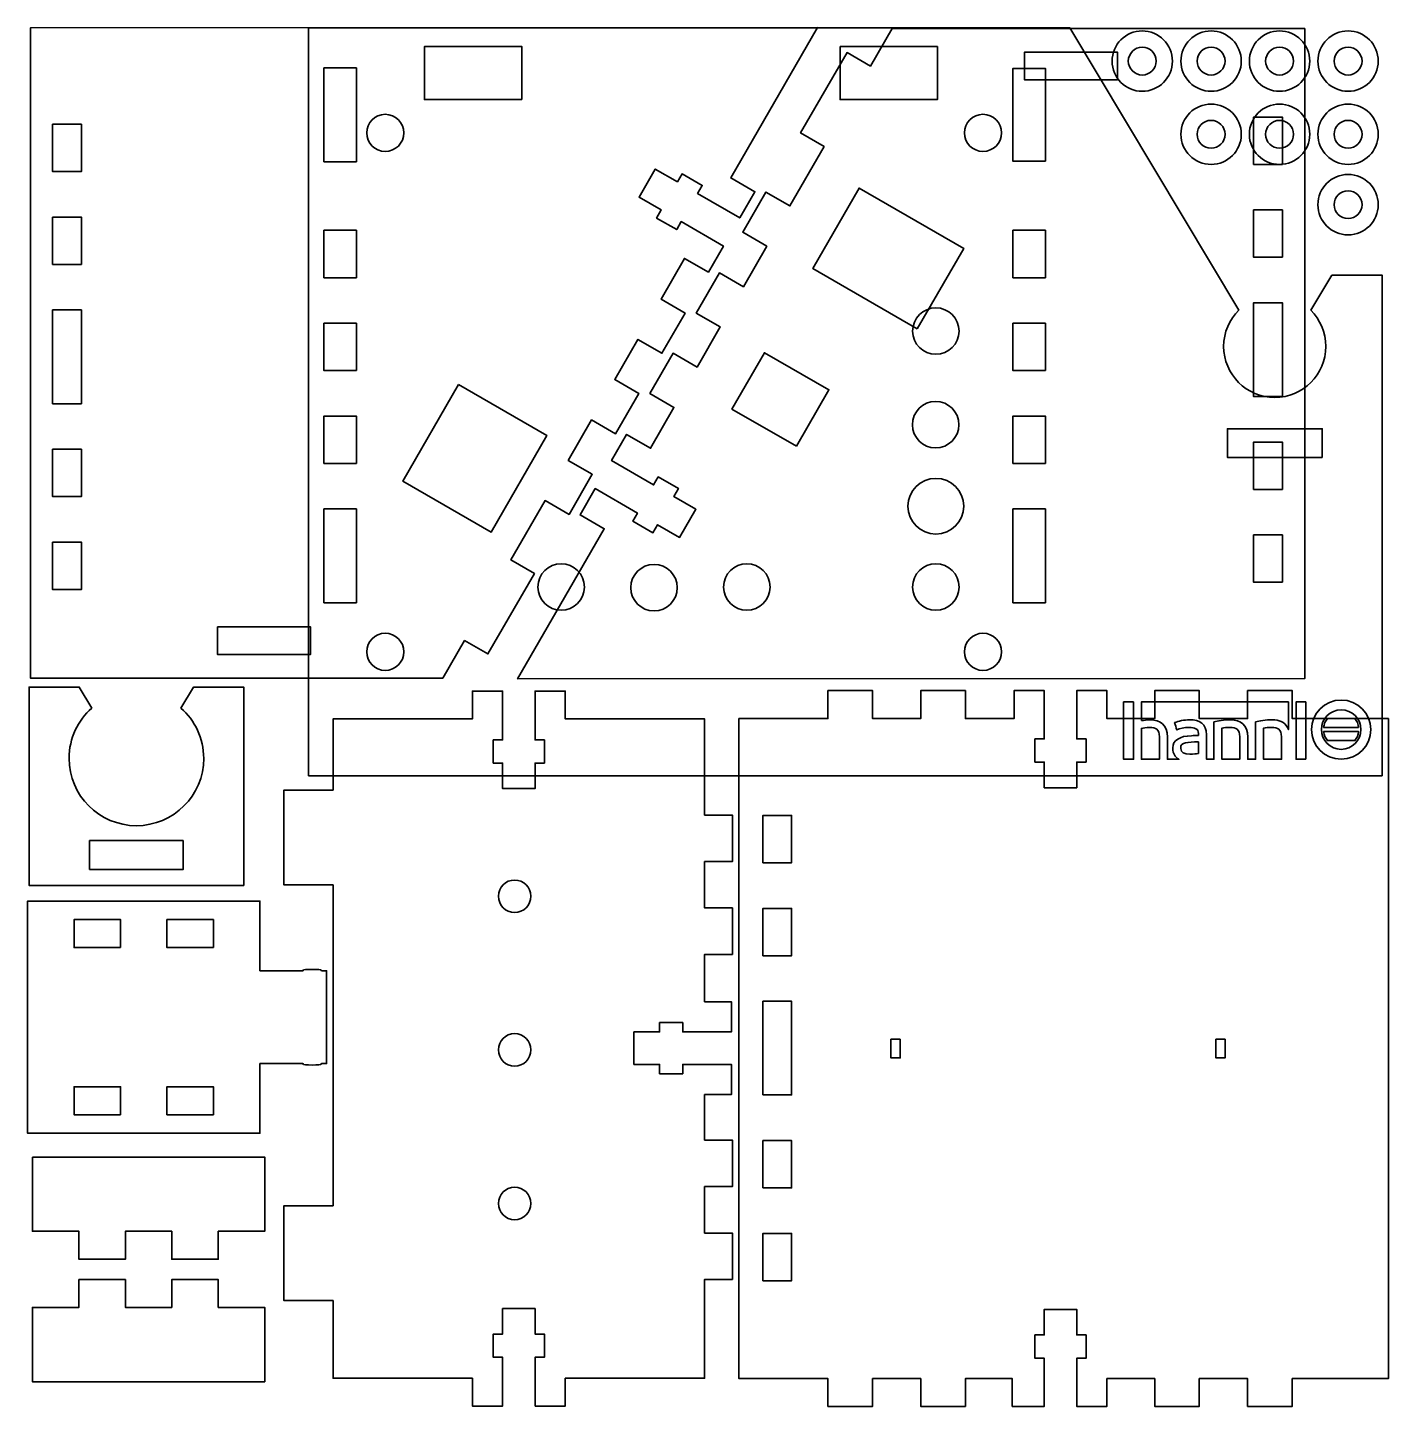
# Model space of a CAD drawing. Header units: inches. Extents: x 4 to 150, y -151 to -2.
import ezdxf

# ---------------------------------------------------------------- set-up
doc = ezdxf.new("R2010")
doc.units = ezdxf.units.IN
doc.header["$MEASUREMENT"] = 0
doc.layers.add('Ebene 1', color=7, linetype='Continuous')

# ---------------------------------------------------------------- blocks, each defined once
blk = doc.blocks.new('block 2')
at = {"layer": 'Ebene 1', "color": 250, "lineweight": 35}
for points in [[(123.04, -74.76), (121.97, -74.76), (121.97, -80.93), (123.04, -80.93), (123.04, -74.76)], [(141.58, -80.92), (140.54, -80.92), (140.54, -74.76), (141.58, -74.76), (141.58, -80.92)]]:
    blk.add_lwpolyline(points, dxfattribs=at)
for points, knots in [([(123.89, -76.77), (124.15, -76.73), (124.47, -76.68), (124.83, -76.68), (125.9, -76.68), (126.69, -77.21), (126.69, -78.56), (126.69, -78.56), (126.69, -80.93), (126.69, -80.93), (126.69, -80.93), (127.93, -80.93), (127.93, -80.93), (127.52, -80.7), (127.25, -80.32), (127.25, -79.76), (127.25, -79.76), (127.25, -79.69), (127.25, -79.69), (127.25, -78.87), (128.02, -78.43), (129.28, -78.39), (129.53, -78.38), (129.78, -78.37), (130.03, -78.36), (130.03, -78.36), (130.03, -78.15), (130.03, -78.15), (130.03, -77.65), (129.63, -77.5), (129.02, -77.5), (128.46, -77.5), (128, -77.63), (127.7, -77.76), (127.61, -77.5), (127.54, -77.24), (127.45, -76.98), (127.92, -76.81), (128.43, -76.68), (129.08, -76.68), (130.11, -76.68), (130.9, -77.09), (130.9, -78.28), (130.9, -78.28), (130.9, -80.93), (130.9, -80.93), (130.9, -80.93), (131.69, -80.93), (131.69, -80.93), (131.69, -80.93), (131.69, -76.91), (131.69, -76.91), (132.1, -76.78), (132.76, -76.68), (133.49, -76.68), (134.55, -76.68), (135.34, -77.21), (135.34, -78.56), (135.34, -78.56), (135.34, -80.93), (135.34, -80.93), (135.34, -80.93), (136.18, -80.93), (136.18, -80.93), (136.18, -80.93), (136.18, -76.91), (136.18, -76.91), (136.59, -76.78), (137.25, -76.68), (137.98, -76.68), (138.7, -76.68), (139.3, -76.92), (139.6, -77.5), (139.63, -77.54), (139.65, -77.59), (139.67, -77.63), (139.67, -77.63), (139.72, -77.74), (139.72, -77.74), (139.72, -77.74), (139.72, -74.76), (139.72, -74.76), (139.72, -74.76), (123.89, -74.76), (123.89, -74.76), (123.89, -74.76), (123.89, -76.77), (123.89, -76.77)], [0, 0, 0, 0, 1, 1, 1, 2, 2, 2, 3, 3, 3, 4, 4, 4, 5, 5, 5, 6, 6, 6, 7, 7, 7, 8, 8, 8, 9, 9, 9, 10, 10, 10, 11, 11, 11, 12, 12, 12, 13, 13, 13, 14, 14, 14, 15, 15, 15, 16, 16, 16, 17, 17, 17, 18, 18, 18, 19, 19, 19, 20, 20, 20, 21, 21, 21, 22, 22, 22, 23, 23, 23, 24, 24, 24, 25, 25, 25, 26, 26, 26, 27, 27, 27, 28, 28, 28, 29, 29, 29, 29]), ([(145.4, -74.55), (143.63, -74.55), (142.21, -75.97), (142.21, -77.73), (142.21, -79.49), (143.63, -80.92), (145.4, -80.92), (147.16, -80.92), (148.58, -79.49), (148.58, -77.73), (148.58, -75.97), (147.16, -74.55), (145.4, -74.55)], [0, 0, 0, 0, 1, 1, 1, 2, 2, 2, 3, 3, 3, 4, 4, 4, 4]), ([(145.4, -79.86), (144.22, -79.86), (143.27, -78.91), (143.27, -77.73), (143.27, -76.56), (144.22, -75.61), (145.4, -75.61), (146.57, -75.61), (147.52, -76.56), (147.52, -77.73), (147.52, -78.91), (146.57, -79.86), (145.4, -79.86)], [0, 0, 0, 0, 1, 1, 1, 2, 2, 2, 3, 3, 3, 4, 4, 4, 4]), ([(147.28, -77.51), (147.24, -77.14), (147.09, -76.81), (146.87, -76.53), (146.87, -76.53), (143.92, -76.53), (143.92, -76.53), (143.7, -76.81), (143.55, -77.14), (143.51, -77.51), (143.51, -77.51), (147.28, -77.51), (147.28, -77.51)], [0, 0, 0, 0, 1, 1, 1, 2, 2, 2, 3, 3, 3, 4, 4, 4, 4]), ([(143.51, -77.95), (143.55, -78.32), (143.7, -78.65), (143.92, -78.92), (143.92, -78.92), (146.87, -78.92), (146.87, -78.92), (147.09, -78.65), (147.24, -78.32), (147.28, -77.95), (147.28, -77.95), (143.51, -77.95), (143.51, -77.95)], [0, 0, 0, 0, 1, 1, 1, 2, 2, 2, 3, 3, 3, 4, 4, 4, 4]), ([(130.03, -80.29), (130.03, -80.29), (130.03, -79.06), (130.03, -79.06), (128.88, -79.07), (128.11, -79.11), (128.11, -79.69), (128.11, -79.69), (128.11, -79.76), (128.11, -79.76), (128.11, -80.2), (128.53, -80.37), (129.08, -80.37), (129.51, -80.37), (129.77, -80.35), (130.03, -80.29)], [0, 0, 0, 0, 1, 1, 1, 2, 2, 2, 3, 3, 3, 4, 4, 4, 5, 5, 5, 5])]:
    blk.add_open_spline(points, degree=3, knots=knots, dxfattribs=at)
blk = doc.blocks.new('block 3')
at = {"layer": 'Ebene 1', "color": 112, "lineweight": 35}
for points in [[(134.64, -5.75), (134.64, -7.55), (133.18, -9), (131.39, -9), (129.59, -9), (128.14, -7.55), (128.14, -5.75), (128.14, -3.96), (129.59, -2.5), (131.39, -2.5), (133.18, -2.5), (134.64, -3.96), (134.64, -5.75)], [(132.89, -5.75), (132.89, -6.58), (132.22, -7.25), (131.39, -7.25), (130.56, -7.25), (129.89, -6.58), (129.89, -5.75), (129.89, -4.93), (130.56, -4.25), (131.39, -4.25), (132.22, -4.25), (132.89, -4.93), (132.89, -5.75)]]:
    blk.add_open_spline(points, degree=3, knots=[0, 0, 0, 0, 1, 1, 1, 2, 2, 2, 3, 3, 3, 4, 4, 4, 4], dxfattribs=at)
blk = doc.blocks.new('block 4')
at = {"layer": 'Ebene 1', "color": 112, "lineweight": 35}
for points in [[(142.01, -5.75), (142.01, -7.55), (140.55, -9), (138.76, -9), (136.96, -9), (135.51, -7.55), (135.51, -5.75), (135.51, -3.96), (136.96, -2.5), (138.76, -2.5), (140.55, -2.5), (142.01, -3.96), (142.01, -5.75)], [(140.26, -5.75), (140.26, -6.58), (139.59, -7.25), (138.76, -7.25), (137.93, -7.25), (137.26, -6.58), (137.26, -5.75), (137.26, -4.93), (137.93, -4.25), (138.76, -4.25), (139.59, -4.25), (140.26, -4.93), (140.26, -5.75)]]:
    blk.add_open_spline(points, degree=3, knots=[0, 0, 0, 0, 1, 1, 1, 2, 2, 2, 3, 3, 3, 4, 4, 4, 4], dxfattribs=at)
blk = doc.blocks.new('block 5')
at = {"layer": 'Ebene 1', "color": 112, "lineweight": 35}
for points in [[(127.22, -5.75), (127.22, -7.55), (125.77, -9), (123.97, -9), (122.18, -9), (120.72, -7.55), (120.72, -5.75), (120.72, -3.96), (122.18, -2.5), (123.97, -2.5), (125.77, -2.5), (127.22, -3.96), (127.22, -5.75)], [(125.47, -5.75), (125.47, -6.58), (124.8, -7.25), (123.97, -7.25), (123.14, -7.25), (122.47, -6.58), (122.47, -5.75), (122.47, -4.93), (123.14, -4.25), (123.97, -4.25), (124.8, -4.25), (125.47, -4.93), (125.47, -5.75)]]:
    blk.add_open_spline(points, degree=3, knots=[0, 0, 0, 0, 1, 1, 1, 2, 2, 2, 3, 3, 3, 4, 4, 4, 4], dxfattribs=at)
blk = doc.blocks.new('block 6')
at = {"layer": 'Ebene 1', "color": 112, "lineweight": 35}
for points in [[(149.39, -5.75), (149.39, -7.55), (147.94, -9), (146.14, -9), (144.35, -9), (142.89, -7.55), (142.89, -5.75), (142.89, -3.96), (144.35, -2.5), (146.14, -2.5), (147.94, -2.5), (149.39, -3.96), (149.39, -5.75)], [(147.64, -5.75), (147.64, -6.58), (146.97, -7.25), (146.14, -7.25), (145.32, -7.25), (144.64, -6.58), (144.64, -5.75), (144.64, -4.93), (145.32, -4.25), (146.14, -4.25), (146.97, -4.25), (147.64, -4.93), (147.64, -5.75)]]:
    blk.add_open_spline(points, degree=3, knots=[0, 0, 0, 0, 1, 1, 1, 2, 2, 2, 3, 3, 3, 4, 4, 4, 4], dxfattribs=at)
blk = doc.blocks.new('block 7')
at = {"layer": 'Ebene 1', "color": 112, "lineweight": 35}
for points in [[(134.64, -13.63), (134.64, -15.42), (133.18, -16.88), (131.39, -16.88), (129.59, -16.88), (128.14, -15.42), (128.14, -13.63), (128.14, -11.83), (129.59, -10.38), (131.39, -10.38), (133.18, -10.38), (134.64, -11.83), (134.64, -13.63)], [(132.89, -13.63), (132.89, -14.45), (132.22, -15.13), (131.39, -15.13), (130.56, -15.13), (129.89, -14.45), (129.89, -13.63), (129.89, -12.8), (130.56, -12.13), (131.39, -12.13), (132.22, -12.13), (132.89, -12.8), (132.89, -13.63)]]:
    blk.add_open_spline(points, degree=3, knots=[0, 0, 0, 0, 1, 1, 1, 2, 2, 2, 3, 3, 3, 4, 4, 4, 4], dxfattribs=at)
blk = doc.blocks.new('block 8')
at = {"layer": 'Ebene 1', "color": 112, "lineweight": 35}
for points in [[(142.01, -13.63), (142.01, -15.42), (140.55, -16.88), (138.76, -16.88), (136.96, -16.88), (135.51, -15.42), (135.51, -13.63), (135.51, -11.83), (136.96, -10.38), (138.76, -10.38), (140.55, -10.38), (142.01, -11.83), (142.01, -13.63)], [(140.26, -13.63), (140.26, -14.45), (139.59, -15.13), (138.76, -15.13), (137.93, -15.13), (137.26, -14.45), (137.26, -13.63), (137.26, -12.8), (137.93, -12.13), (138.76, -12.13), (139.59, -12.13), (140.26, -12.8), (140.26, -13.63)]]:
    blk.add_open_spline(points, degree=3, knots=[0, 0, 0, 0, 1, 1, 1, 2, 2, 2, 3, 3, 3, 4, 4, 4, 4], dxfattribs=at)
blk = doc.blocks.new('block 9')
at = {"layer": 'Ebene 1', "color": 112, "lineweight": 35}
for points in [[(149.39, -21.21), (149.39, -23), (147.94, -24.46), (146.14, -24.46), (144.35, -24.46), (142.89, -23), (142.89, -21.21), (142.89, -19.41), (144.35, -17.96), (146.14, -17.96), (147.94, -17.96), (149.39, -19.41), (149.39, -21.21)], [(147.64, -21.21), (147.64, -22.04), (146.97, -22.71), (146.14, -22.71), (145.32, -22.71), (144.64, -22.04), (144.64, -21.21), (144.64, -20.38), (145.32, -19.71), (146.14, -19.71), (146.97, -19.71), (147.64, -20.38), (147.64, -21.21)]]:
    blk.add_open_spline(points, degree=3, knots=[0, 0, 0, 0, 1, 1, 1, 2, 2, 2, 3, 3, 3, 4, 4, 4, 4], dxfattribs=at)
blk = doc.blocks.new('block 10')
at = {"layer": 'Ebene 1', "color": 112, "lineweight": 35}
for points in [[(149.39, -13.63), (149.39, -15.42), (147.94, -16.88), (146.14, -16.88), (144.35, -16.88), (142.89, -15.42), (142.89, -13.63), (142.89, -11.83), (144.35, -10.38), (146.14, -10.38), (147.94, -10.38), (149.39, -11.83), (149.39, -13.63)], [(147.64, -13.63), (147.64, -14.45), (146.97, -15.13), (146.14, -15.13), (145.32, -15.13), (144.64, -14.45), (144.64, -13.63), (144.64, -12.8), (145.32, -12.13), (146.14, -12.13), (146.97, -12.13), (147.64, -12.8), (147.64, -13.63)]]:
    blk.add_open_spline(points, degree=3, knots=[0, 0, 0, 0, 1, 1, 1, 2, 2, 2, 3, 3, 3, 4, 4, 4, 4], dxfattribs=at)

msp = doc.modelspace()

# ---------------------------------------------------------------- linework, layer by layer
at = {"layer": 'Ebene 1', "color": 1, "lineweight": 35}
for points in [[(48.66, -72.18), (50.99, -68.14), (53.5, -69.59), (58.5, -60.93), (55.98, -59.47), (59.66, -53.07), (62.24, -54.57), (64.74, -50.24), (62.15, -48.74), (64.66, -44.38), (67.24, -45.87), (69.74, -41.54), (67.16, -40.05), (69.65, -35.72), (72.24, -37.21), (74.74, -32.88), (72.15, -31.38), (74.67, -26.99), (77.25, -28.47), (78.87, -25.66), (74.33, -23.03), (73.83, -23.9), (71.66, -22.65), (72.16, -21.78), (69.78, -20.41), (71.53, -17.38), (73.91, -18.75), (74.41, -17.89), (76.58, -19.14), (76.08, -20), (80.62, -22.63), (82.25, -19.81), (79.66, -18.32), (88.98, -2.14), (4.22, -2.18), (4.22, -72.18), (48.66, -72.18)], [(97.02, -2.24), (94.69, -6.28), (92.18, -4.83), (87.18, -13.49), (89.7, -14.95), (86.02, -21.35), (83.44, -19.85), (80.94, -24.18), (83.53, -25.68), (81.02, -30.04), (78.44, -28.55), (75.94, -32.88), (78.53, -34.37), (76.03, -38.7), (73.44, -37.21), (70.94, -41.54), (73.54, -43.04), (71.01, -47.43), (68.43, -45.95), (66.81, -48.76), (71.35, -51.38), (71.85, -50.52), (74.02, -51.77), (73.52, -52.63), (75.9, -54.01), (74.15, -57.04), (71.77, -55.67), (71.27, -56.53), (69.1, -55.28), (69.6, -54.42), (65.06, -51.79), (63.43, -54.61), (66.02, -56.1), (56.7, -72.28), (141.47, -72.24), (141.47, -2.24), (97.02, -2.24)], [(121.3, -7.77), (111.3, -7.77), (111.3, -4.77), (121.3, -4.77), (121.3, -7.77)], [(139.07, -16.87), (135.97, -16.87), (135.97, -11.77), (139.07, -11.77), (139.07, -16.87)], [(6.61, -12.55), (9.71, -12.55), (9.71, -17.65), (6.61, -17.65), (6.61, -12.55)], [(138.98, -16.79), (138.98, -16.79)], [(99.74, -34.58), (88.48, -28.08), (93.48, -19.42), (104.74, -25.92), (99.74, -34.58)], [(139.07, -26.87), (135.97, -26.87), (135.97, -21.77), (139.07, -21.77), (139.07, -26.87)], [(138.98, -21.79), (138.98, -21.79)], [(6.61, -22.55), (9.71, -22.55), (9.71, -27.65), (6.61, -27.65), (6.61, -22.55)], [(6.61, -32.55), (9.71, -32.55), (9.71, -42.65), (6.61, -42.65), (6.61, -32.55)], [(139.07, -41.87), (135.97, -41.87), (135.97, -31.77), (139.07, -31.77), (139.07, -41.87)], [(86.73, -47.2), (79.77, -43.22), (83.27, -37.16), (90.23, -41.14), (86.73, -47.2)], [(50.33, -40.58), (59.86, -46.08), (53.86, -56.47), (44.33, -50.97), (50.33, -40.58)], [(139.07, -51.87), (135.97, -51.87), (135.97, -46.77), (139.07, -46.77), (139.07, -51.87)], [(6.61, -47.55), (9.71, -47.55), (9.71, -52.65), (6.61, -52.65), (6.61, -47.55)], [(6.61, -57.55), (9.71, -57.55), (9.71, -62.65), (6.61, -62.65), (6.61, -57.55)], [(139.07, -61.87), (135.97, -61.87), (135.97, -56.77), (139.07, -56.77), (139.07, -61.87)], [(24.39, -66.65), (34.39, -66.65), (34.39, -69.65), (24.39, -69.65), (24.39, -66.65)], [(58.58, -150.57), (61.83, -150.57), (61.83, -147.58), (76.83, -147.58), (76.83, -136.94), (79.83, -136.94), (79.83, -131.94), (76.83, -131.94), (76.83, -126.94), (79.83, -126.94), (79.83, -121.94), (76.83, -121.94), (76.83, -117.04), (79.73, -117.04), (79.73, -113.79), (74.48, -113.79), (74.48, -114.79), (71.98, -114.79), (71.98, -113.79), (69.23, -113.79), (69.23, -110.29), (71.98, -110.29), (71.98, -109.29), (74.48, -109.29), (74.48, -110.29), (79.73, -110.29), (79.73, -107.04), (76.83, -107.04), (76.83, -101.94), (79.83, -101.94), (79.83, -96.94), (76.83, -96.94), (76.83, -91.94), (79.83, -91.94), (79.83, -86.94), (76.83, -86.94), (76.83, -76.58), (61.83, -76.58), (61.83, -73.59), (58.58, -73.59), (58.58, -78.84), (59.58, -78.84), (59.58, -81.34), (58.58, -81.34), (58.58, -84.09), (55.08, -84.09), (55.08, -81.34), (54.08, -81.34), (54.08, -78.84), (55.08, -78.84), (55.08, -73.59), (51.83, -73.59), (51.83, -76.58), (36.83, -76.58), (36.83, -84.25), (31.53, -84.25), (31.53, -94.45), (36.83, -94.45), (36.83, -129.01), (31.53, -129.01), (31.53, -139.21), (36.83, -139.21), (36.83, -147.58), (51.83, -147.58), (51.83, -150.57), (55.08, -150.57), (55.08, -145.32), (54.08, -145.32), (54.08, -142.82), (55.08, -142.82), (55.08, -140.07), (58.58, -140.07), (58.58, -142.82), (59.58, -142.82), (59.58, -145.32), (58.58, -145.32), (58.58, -150.57)], [(135.32, -150.61), (140.12, -150.61), (140.12, -147.61), (150.49, -147.61), (150.49, -147.61), (150.49, -147.61), (150.49, -76.54), (150.49, -76.54), (150.49, -76.54), (140.12, -76.54), (140.12, -73.54), (135.32, -73.54), (135.32, -76.54), (130.12, -76.54), (130.12, -73.54), (125.32, -73.54), (125.32, -76.54), (120.17, -76.54), (120.17, -73.54), (116.92, -73.54), (116.92, -78.74), (117.92, -78.74), (117.92, -81.24), (116.92, -81.24), (116.92, -83.99), (113.42, -83.99), (113.42, -81.24), (112.42, -81.24), (112.42, -78.74), (113.42, -78.74), (113.42, -73.54), (110.17, -73.54), (110.17, -76.54), (104.92, -76.54), (104.92, -73.54), (100.12, -73.54), (100.12, -76.54), (94.92, -76.54), (94.92, -73.54), (90.12, -73.54), (90.12, -76.54), (80.54, -76.54), (80.54, -76.54), (80.54, -76.54), (80.54, -147.61), (80.54, -147.61), (80.54, -147.61), (90.12, -147.61), (90.12, -150.61), (94.92, -150.61), (94.92, -147.61), (100.12, -147.61), (100.12, -150.61), (104.92, -150.61), (104.92, -147.61), (109.97, -147.61), (109.97, -150.61), (113.42, -150.61), (113.42, -145.42), (112.42, -145.42), (112.42, -142.92), (113.42, -142.92), (113.42, -140.17), (116.92, -140.17), (116.92, -142.92), (117.92, -142.92), (117.92, -145.42), (116.92, -145.42), (116.92, -150.61), (120.17, -150.61), (120.17, -147.61), (125.32, -147.61), (125.32, -150.61), (130.12, -150.61), (130.12, -147.61), (135.32, -147.61), (135.32, -150.61)], [(83.11, -92.08), (83.11, -86.98), (86.21, -86.98), (86.21, -92.08), (83.11, -92.08)], [(20.69, -89.69), (20.69, -92.79), (10.59, -92.79), (10.59, -89.69), (20.69, -89.69)], [(83.11, -102.08), (83.11, -96.98), (86.21, -96.98), (86.21, -102.08), (83.11, -102.08)], [(13.93, -101.2), (8.93, -101.2), (8.93, -98.2), (13.93, -98.2), (13.93, -101.2)], [(23.93, -101.2), (18.93, -101.2), (18.93, -98.2), (23.93, -98.2), (23.93, -101.2)], [(83.11, -117.08), (83.11, -106.98), (86.21, -106.98), (86.21, -117.08), (83.11, -117.08)], [(97.9, -111.08), (97.9, -113.08), (96.9, -113.08), (96.9, -111.08), (97.9, -111.08)], [(132.9, -111.08), (132.9, -113.08), (131.9, -113.08), (131.9, -111.08), (132.9, -111.08)], [(13.93, -119.2), (8.93, -119.2), (8.93, -116.2), (13.93, -116.2), (13.93, -119.2)], [(23.93, -119.2), (18.93, -119.2), (18.93, -116.2), (23.93, -116.2), (23.93, -119.2)], [(83.11, -127.08), (83.11, -121.98), (86.21, -121.98), (86.21, -127.08), (83.11, -127.08)], [(4.44, -123.76), (4.44, -131.76), (9.45, -131.76), (9.45, -134.76), (14.45, -134.76), (14.45, -131.76), (19.45, -131.76), (19.45, -134.76), (24.45, -134.76), (24.45, -131.76), (29.46, -131.76), (29.46, -123.76), (4.44, -123.76)], [(83.11, -137.08), (83.11, -131.98), (86.21, -131.98), (86.21, -137.08), (83.11, -137.08)], [(29.46, -147.95), (29.46, -139.95), (24.45, -139.95), (24.45, -136.95), (19.45, -136.95), (19.45, -139.95), (14.45, -139.95), (14.45, -136.95), (9.45, -136.95), (9.45, -139.95), (4.44, -139.95), (4.44, -147.95), (29.46, -147.95)]]:
    msp.add_lwpolyline(points, dxfattribs=at)
at = {"layer": 'Ebene 1', "color": 112, "lineweight": 35}
for points in [[(57.16, -9.89), (46.66, -9.89), (46.66, -4.19), (57.16, -4.19), (57.16, -9.89)], [(91.42, -4.19), (101.92, -4.19), (101.92, -9.89), (91.42, -9.89), (91.42, -4.19)], [(39.33, -16.59), (35.83, -16.59), (35.83, -6.49), (39.33, -6.49), (39.33, -16.59)], [(113.55, -16.54), (110.05, -16.54), (110.05, -6.54), (113.55, -6.54), (113.55, -16.54)], [(39.33, -29.07), (35.83, -29.07), (35.83, -23.97), (39.33, -23.97), (39.33, -29.07)], [(113.55, -29.07), (110.05, -29.07), (110.05, -23.97), (113.55, -23.97), (113.55, -29.07)], [(39.33, -39.07), (35.83, -39.07), (35.83, -33.97), (39.33, -33.97), (39.33, -39.07)], [(113.55, -39.07), (110.05, -39.07), (110.05, -33.97), (113.55, -33.97), (113.55, -39.07)], [(39.33, -49.07), (35.83, -49.07), (35.83, -43.97), (39.33, -43.97), (39.33, -49.07)], [(113.55, -49.07), (110.05, -49.07), (110.05, -43.97), (113.55, -43.97), (113.55, -49.07)], [(143.35, -48.43), (133.15, -48.43), (133.15, -45.33), (143.35, -45.33), (143.35, -48.43)], [(39.33, -64.07), (35.83, -64.07), (35.83, -53.97), (39.33, -53.97), (39.33, -64.07)], [(113.55, -64.07), (110.05, -64.07), (110.05, -53.97), (113.55, -53.97), (113.55, -64.07)]]:
    msp.add_lwpolyline(points, dxfattribs=at)
for points, knots in [([(144.4, -28.79), (144.4, -28.79), (142.13, -32.58), (142.13, -32.58), (143.13, -33.58), (143.74, -34.95), (143.74, -36.47), (143.74, -39.51), (141.28, -41.97), (138.24, -41.97), (135.21, -41.97), (132.74, -39.51), (132.74, -36.47), (132.74, -34.95), (133.36, -33.58), (134.36, -32.58), (134.36, -32.58), (116.18, -2.18), (116.18, -2.18), (116.18, -2.18), (34.18, -2.18), (34.18, -2.18), (34.18, -2.18), (34.18, -82.7), (34.18, -82.7), (34.18, -82.7), (149.81, -82.7), (149.81, -82.7), (149.81, -82.7), (149.81, -28.79), (149.81, -28.79), (149.81, -28.79), (144.4, -28.79), (144.4, -28.79)], [0, 0, 0, 0, 1, 1, 1, 2, 2, 2, 3, 3, 3, 4, 4, 4, 5, 5, 5, 6, 6, 6, 7, 7, 7, 8, 8, 8, 9, 9, 9, 10, 10, 10, 11, 11, 11, 11]), ([(42.44, -11.48), (43.54, -11.48), (44.44, -12.38), (44.44, -13.48), (44.44, -14.58), (43.54, -15.48), (42.44, -15.48), (41.33, -15.48), (40.44, -14.58), (40.44, -13.48), (40.44, -12.38), (41.33, -11.48), (42.44, -11.48)], [0, 0, 0, 0, 1, 1, 1, 2, 2, 2, 3, 3, 3, 4, 4, 4, 4]), ([(106.82, -11.48), (107.93, -11.48), (108.82, -12.38), (108.82, -13.48), (108.82, -14.58), (107.93, -15.48), (106.82, -15.48), (105.72, -15.48), (104.82, -14.58), (104.82, -13.48), (104.82, -12.38), (105.72, -11.48), (106.82, -11.48)], [0, 0, 0, 0, 1, 1, 1, 2, 2, 2, 3, 3, 3, 4, 4, 4, 4]), ([(104.24, -34.82), (104.24, -36.2), (103.13, -37.32), (101.74, -37.32), (100.36, -37.32), (99.24, -36.2), (99.24, -34.82), (99.24, -33.44), (100.36, -32.32), (101.74, -32.32), (103.13, -32.32), (104.24, -33.44), (104.24, -34.82)], [0, 0, 0, 0, 1, 1, 1, 2, 2, 2, 3, 3, 3, 4, 4, 4, 4]), ([(104.22, -44.9), (104.22, -46.28), (103.1, -47.4), (101.72, -47.4), (100.34, -47.4), (99.22, -46.28), (99.22, -44.9), (99.22, -43.52), (100.34, -42.4), (101.72, -42.4), (103.1, -42.4), (104.22, -43.52), (104.22, -44.9)], [0, 0, 0, 0, 1, 1, 1, 2, 2, 2, 3, 3, 3, 4, 4, 4, 4]), ([(101.74, -56.68), (100.09, -56.68), (98.74, -55.33), (98.74, -53.68), (98.74, -52.02), (100.09, -50.68), (101.74, -50.68), (103.4, -50.68), (104.74, -52.02), (104.74, -53.68), (104.74, -55.33), (103.4, -56.68), (101.74, -56.68)], [0, 0, 0, 0, 1, 1, 1, 2, 2, 2, 3, 3, 3, 4, 4, 4, 4]), ([(61.39, -64.88), (60, -64.88), (58.89, -63.76), (58.89, -62.38), (58.89, -60.99), (60, -59.88), (61.39, -59.88), (62.77, -59.88), (63.89, -60.99), (63.89, -62.38), (63.89, -63.76), (62.77, -64.88), (61.39, -64.88)], [0, 0, 0, 0, 1, 1, 1, 2, 2, 2, 3, 3, 3, 4, 4, 4, 4]), ([(71.39, -64.95), (70, -64.95), (68.89, -63.83), (68.89, -62.45), (68.89, -61.07), (70, -59.95), (71.39, -59.95), (72.77, -59.95), (73.89, -61.07), (73.89, -62.45), (73.89, -63.83), (72.77, -64.95), (71.39, -64.95)], [0, 0, 0, 0, 1, 1, 1, 2, 2, 2, 3, 3, 3, 4, 4, 4, 4]), ([(81.38, -64.88), (80, -64.88), (78.88, -63.76), (78.88, -62.38), (78.88, -60.99), (80, -59.88), (81.38, -59.88), (82.77, -59.88), (83.88, -60.99), (83.88, -62.38), (83.88, -63.76), (82.77, -64.88), (81.38, -64.88)], [0, 0, 0, 0, 1, 1, 1, 2, 2, 2, 3, 3, 3, 4, 4, 4, 4]), ([(101.74, -64.88), (100.36, -64.88), (99.24, -63.76), (99.24, -62.38), (99.24, -60.99), (100.36, -59.88), (101.74, -59.88), (103.13, -59.88), (104.24, -60.99), (104.24, -62.38), (104.24, -63.76), (103.13, -64.88), (101.74, -64.88)], [0, 0, 0, 0, 1, 1, 1, 2, 2, 2, 3, 3, 3, 4, 4, 4, 4]), ([(42.44, -71.36), (41.33, -71.36), (40.44, -70.47), (40.44, -69.36), (40.44, -68.26), (41.33, -67.36), (42.44, -67.36), (43.54, -67.36), (44.44, -68.26), (44.44, -69.36), (44.44, -70.47), (43.54, -71.36), (42.44, -71.36)], [0, 0, 0, 0, 1, 1, 1, 2, 2, 2, 3, 3, 3, 4, 4, 4, 4]), ([(106.82, -71.36), (105.72, -71.36), (104.82, -70.46), (104.82, -69.36), (104.82, -68.25), (105.72, -67.36), (106.82, -67.36), (107.93, -67.36), (108.82, -68.25), (108.82, -69.36), (108.82, -70.46), (107.93, -71.36), (106.82, -71.36)], [0, 0, 0, 0, 1, 1, 1, 2, 2, 2, 3, 3, 3, 4, 4, 4, 4])]:
    msp.add_open_spline(points, degree=3, knots=knots, dxfattribs=at)
at = {"layer": 'Ebene 1', "color": 1, "lineweight": 35}
for points, knots in [([(8.39, -80.83), (8.39, -78.67), (9.34, -76.74), (10.83, -75.41), (10.83, -75.41), (9.48, -73.15), (9.48, -73.15), (9.48, -73.15), (4.08, -73.15), (4.08, -73.15), (4.08, -73.15), (4.08, -94.51), (4.08, -94.51), (4.08, -94.51), (27.2, -94.51), (27.2, -94.51), (27.2, -94.51), (27.2, -73.15), (27.2, -73.15), (27.2, -73.15), (21.8, -73.15), (21.8, -73.15), (21.8, -73.15), (20.44, -75.41), (20.44, -75.41), (21.94, -76.74), (22.89, -78.67), (22.89, -80.83), (22.89, -84.84), (19.64, -88.08), (15.64, -88.08), (11.63, -88.08), (8.39, -84.84), (8.39, -80.83)], [0, 0, 0, 0, 1, 1, 1, 2, 2, 2, 3, 3, 3, 4, 4, 4, 5, 5, 5, 6, 6, 6, 7, 7, 7, 8, 8, 8, 9, 9, 9, 10, 10, 10, 11, 11, 11, 11]), ([(58.13, -95.68), (58.13, -96.65), (57.34, -97.43), (56.38, -97.43), (55.41, -97.43), (54.63, -96.65), (54.63, -95.68), (54.63, -94.71), (55.41, -93.93), (56.38, -93.93), (57.34, -93.93), (58.13, -94.71), (58.13, -95.68)], [0, 0, 0, 0, 1, 1, 1, 2, 2, 2, 3, 3, 3, 4, 4, 4, 4]), ([(35.57, -103.7), (35.57, -103.56), (35.12, -103.55), (34.57, -103.55), (34.01, -103.55), (33.57, -103.56), (33.57, -103.7), (33.57, -103.7), (28.94, -103.7), (28.94, -103.7), (28.94, -103.7), (28.94, -101.2), (28.94, -101.2), (28.94, -101.2), (28.94, -96.2), (28.94, -96.2), (28.94, -96.2), (3.92, -96.2), (3.92, -96.2), (3.92, -96.2), (3.92, -121.2), (3.92, -121.2), (3.92, -121.2), (28.94, -121.2), (28.94, -121.2), (28.94, -121.2), (28.94, -116.2), (28.94, -116.2), (28.94, -116.2), (28.94, -113.7), (28.94, -113.7), (28.94, -113.7), (33.57, -113.7), (33.57, -113.7), (33.57, -113.84), (34.01, -113.85), (34.57, -113.85), (35.12, -113.85), (35.57, -113.84), (35.57, -113.7), (35.57, -113.7), (36.12, -113.7), (36.12, -113.7), (36.12, -113.7), (36.12, -103.7), (36.12, -103.7), (36.12, -103.7), (35.57, -103.7), (35.57, -103.7)], [0, 0, 0, 0, 1, 1, 1, 2, 2, 2, 3, 3, 3, 4, 4, 4, 5, 5, 5, 6, 6, 6, 7, 7, 7, 8, 8, 8, 9, 9, 9, 10, 10, 10, 11, 11, 11, 12, 12, 12, 13, 13, 13, 14, 14, 14, 15, 15, 15, 16, 16, 16, 16]), ([(58.13, -112.22), (58.13, -113.19), (57.34, -113.97), (56.38, -113.97), (55.41, -113.97), (54.63, -113.19), (54.63, -112.22), (54.63, -111.26), (55.41, -110.47), (56.38, -110.47), (57.34, -110.47), (58.13, -111.26), (58.13, -112.22)], [0, 0, 0, 0, 1, 1, 1, 2, 2, 2, 3, 3, 3, 4, 4, 4, 4]), ([(58.13, -128.76), (58.13, -129.73), (57.34, -130.51), (56.38, -130.51), (55.41, -130.51), (54.63, -129.73), (54.63, -128.76), (54.63, -127.8), (55.41, -127.01), (56.38, -127.01), (57.34, -127.01), (58.13, -127.8), (58.13, -128.76)], [0, 0, 0, 0, 1, 1, 1, 2, 2, 2, 3, 3, 3, 4, 4, 4, 4])]:
    msp.add_open_spline(points, degree=3, knots=knots, dxfattribs=at)
at = {"layer": 'Ebene 1', "color": 250, "lineweight": 35}
for points in [[(124.78, -77.5), (124.36, -77.5), (124.11, -77.54), (123.89, -77.61), (123.89, -77.61), (123.89, -80.93), (123.89, -80.93), (123.89, -80.93), (125.83, -80.93), (125.83, -80.93), (125.83, -80.93), (125.83, -78.5), (125.83, -78.5), (125.83, -77.7), (125.41, -77.5), (124.78, -77.5)], [(133.43, -77.5), (133.02, -77.5), (132.83, -77.51), (132.55, -77.57), (132.55, -77.57), (132.55, -80.93), (132.55, -80.93), (132.55, -80.93), (134.48, -80.93), (134.48, -80.93), (134.48, -80.93), (134.48, -78.5), (134.48, -78.5), (134.48, -77.7), (134.07, -77.5), (133.43, -77.5)], [(137.92, -77.5), (137.51, -77.5), (137.32, -77.51), (137.04, -77.57), (137.04, -77.57), (137.04, -80.93), (137.04, -80.93), (137.04, -80.93), (138.97, -80.93), (138.97, -80.93), (138.97, -80.93), (138.97, -78.5), (138.97, -78.5), (138.97, -77.7), (138.56, -77.5), (137.92, -77.5)]]:
    msp.add_open_spline(points, degree=3, knots=[0, 0, 0, 0, 1, 1, 1, 2, 2, 2, 3, 3, 3, 4, 4, 4, 5, 5, 5, 5], dxfattribs=at)

# ---------------------------------------------------------------- block references
at = {"layer": 'Ebene 1'}
for name in ['block 5', 'block 3', 'block 4', 'block 6', 'block 7', 'block 8', 'block 10', 'block 9', 'block 2']:
    msp.add_blockref(name, (0, 0), dxfattribs=at)

doc.saveas('drawing.dxf')
